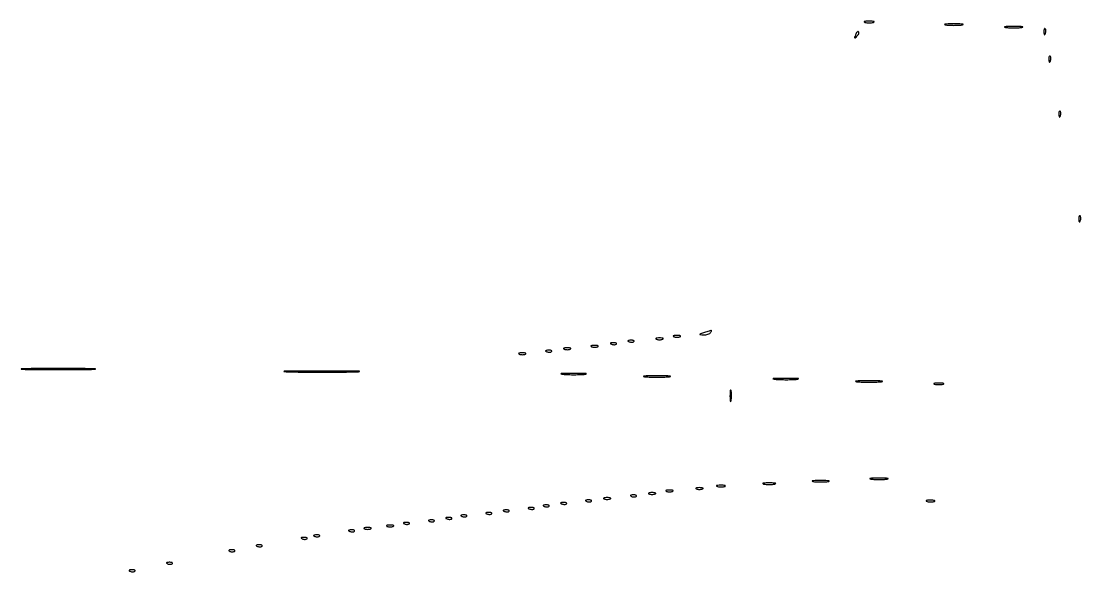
# Model space of a CAD drawing. Extents: x 23 to 201, y 13 to 268.
# Drawn here: x 165.32 to 201.25, y 203.05 to 221.72 of the extents above; entities that cross this region are included whole.
import ezdxf

# ---------------------------------------------------------------- set-up
doc = ezdxf.new("R2010")
doc.units = 0
doc.header["$MEASUREMENT"] = 0

msp = doc.modelspace()

# ---------------------------------------------------------------- linework, layer by layer
for points in [[(193.92435, 221.678283, 0.039571), (193.991799, 221.666252, 0.024357), (194.0724, 221.662324, 0.024357), (194.153001, 221.666252, 0.039571), (194.22045, 221.678283, 0.161593), (194.242373, 221.692522, 0.542911), (194.238031, 221.705608, 0.052887), (194.178318, 221.714628, 0.011065), (194.0724, 221.716973, 0.011065), (193.966482, 221.714628, 0.052887), (193.906769, 221.705608, 0.542911), (193.902427, 221.692522, 0.161593)], [(193.612539, 221.253799, 0.008399), (193.583261, 221.172844, 0.286372), (193.58767, 221.153806, 0.400052), (193.604016, 221.153409, 0.011214), (193.659898, 221.20644, 0.043285), (193.696665, 221.24986, 0.063152), (193.720229, 221.294042, 0.082976), (193.7279, 221.33223, 0.20742), (193.717661, 221.358139, 0.278911), (193.694973, 221.363725, 0.120343), (193.667246, 221.347024, 0.070189), (193.638087, 221.308586, 0.036269)], [(196.67385, 221.590801, 0.019375), (196.799038, 221.580169, 0.011494), (196.9488, 221.576726, 0.011494), (197.098562, 221.580169, 0.019375), (197.22375, 221.590801, 0.108536), (197.25896, 221.603244, 0.707215), (197.2564, 221.614899, 0.025693), (197.145881, 221.62288, 0.005179), (196.9488, 221.624922, 0.005179), (196.751719, 221.62288, 0.025693), (196.6412, 221.614899, 0.707215), (196.63864, 221.603244, 0.108536)], [(198.70425, 221.506201, 0.019375), (198.829438, 221.495569, 0.011494), (198.9792, 221.492126, 0.011494), (199.128962, 221.495569, 0.019375), (199.25415, 221.506201, 0.108536), (199.28936, 221.518644, 0.707215), (199.2868, 221.530299, 0.025693), (199.176281, 221.53828, 0.005179), (198.9792, 221.540322, 0.005179), (198.782119, 221.53828, 0.025693), (198.6716, 221.530299, 0.707215), (198.66904, 221.518644, 0.108536)], [(200.001079, 221.34885, 0.018894), (200.006074, 221.285711, 0.168741), (200.01803, 221.261028, 0.470617), (200.033448, 221.262487, 0.054073), (200.052191, 221.297738, 0.051402), (200.065392, 221.344003, 0.05415), (200.068558, 221.391172, 0.060344), (200.061861, 221.432229, 0.126455), (200.045513, 221.459888, 0.296942), (200.026997, 221.463797, 0.208169), (200.011376, 221.448354, 0.077125), (200.002009, 221.407747, 0.028489)], [(200.170279, 220.41825, 0.018894), (200.175274, 220.355111, 0.168741), (200.18723, 220.330428, 0.470617), (200.202648, 220.331887, 0.054073), (200.221391, 220.367138, 0.051402), (200.234592, 220.413403, 0.05415), (200.237758, 220.460572, 0.060344), (200.231061, 220.501629, 0.126455), (200.214713, 220.529288, 0.296942), (200.196197, 220.533197, 0.208169), (200.180576, 220.517754, 0.077125), (200.171209, 220.477147, 0.028489)], [(200.508679, 218.55705, 0.018894), (200.513674, 218.493911, 0.168741), (200.52563, 218.469228, 0.470617), (200.541048, 218.470687, 0.054073), (200.559791, 218.505938, 0.051402), (200.572992, 218.552203, 0.05415), (200.576158, 218.599372, 0.060344), (200.569461, 218.640429, 0.126455), (200.553113, 218.668088, 0.296942), (200.534597, 218.671997, 0.208169), (200.518976, 218.656554, 0.077125), (200.509609, 218.615947, 0.028489)], [(201.185479, 215.00385, 0.018894), (201.190474, 214.940711, 0.168741), (201.20243, 214.916028, 0.470617), (201.217848, 214.917487, 0.054073), (201.236591, 214.952738, 0.051402), (201.249792, 214.999003, 0.05415), (201.252958, 215.046172, 0.060344), (201.246261, 215.087229, 0.126455), (201.229913, 215.114888, 0.296942), (201.211397, 215.118797, 0.208169), (201.195776, 215.103354, 0.077125), (201.186409, 215.062747, 0.028489)], [(186.86025, 210.936371, 0.057986), (186.908473, 210.923145, 0.037979), (186.966, 210.918769, 0.037979), (187.023527, 210.923145, 0.057986), (187.07175, 210.936371, 0.174857), (187.089464, 210.952215, 0.447206), (187.084308, 210.966507, 0.078554), (187.041416, 210.976403, 0.017491), (186.966, 210.979042, 0.017491), (186.890584, 210.976403, 0.078554), (186.847692, 210.966507, 0.447206), (186.842536, 210.952215, 0.174857)], [(187.45245, 211.020971, 0.057986), (187.500673, 211.007745, 0.037979), (187.5582, 211.003369, 0.037979), (187.615727, 211.007745, 0.057986), (187.66395, 211.020971, 0.174857), (187.681664, 211.036815, 0.447206), (187.676508, 211.051107, 0.078554), (187.633616, 211.061003, 0.017491), (187.5582, 211.063642, 0.017491), (187.482784, 211.061003, 0.078554), (187.439892, 211.051107, 0.447206), (187.434736, 211.036815, 0.174857)], [(188.4888, 211.1616, 0.002407), (188.351397, 211.116865, 0.234302), (188.33719, 211.102815, 0.495213), (188.344552, 211.091796, 0.00418), (188.462657, 211.085433, 0.04303), (188.537441, 211.088467, 0.045936), (188.608925, 211.104328, 0.050744), (188.667101, 211.129722, 0.126735), (188.7003, 211.1616, 0.016824), (188.718581, 211.193534, 0.038933), (188.729547, 211.218872, 0.086507), (188.731931, 211.233831, 0.504289), (188.726443, 211.237767, -0.000447), (188.708326, 211.231941, -0.00002), (188.645851, 211.211914, -0.000034), (188.571725, 211.188162, -0.000024)], [(183.73005, 210.597971, 0.057986), (183.778273, 210.584745, 0.037979), (183.8358, 210.580369, 0.037979), (183.893327, 210.584745, 0.057986), (183.94155, 210.597971, 0.174857), (183.959264, 210.613815, 0.447206), (183.954108, 210.628107, 0.078554), (183.911216, 210.638003, 0.017491), (183.8358, 210.640642, 0.017491), (183.760384, 210.638003, 0.078554), (183.717492, 210.628107, 0.447206), (183.712336, 210.613815, 0.174857)], [(184.66065, 210.682571, 0.057986), (184.708873, 210.669345, 0.037979), (184.7664, 210.664969, 0.037979), (184.823927, 210.669345, 0.057986), (184.87215, 210.682571, 0.174857), (184.889864, 210.698415, 0.447206), (184.884708, 210.712707, 0.078554), (184.841816, 210.722603, 0.017491), (184.7664, 210.725242, 0.017491), (184.690984, 210.722603, 0.078554), (184.648092, 210.712707, 0.447206), (184.642936, 210.698415, 0.174857)], [(185.342738, 210.765409, 0.051402), (185.389003, 210.752208, 0.05415), (185.436172, 210.749042, 0.060344), (185.477229, 210.755739, 0.126455), (185.504888, 210.772088, 0.296942), (185.508797, 210.790603, 0.208169), (185.493354, 210.806224, 0.077125), (185.452747, 210.815591, 0.028489), (185.39385, 210.816521, 0.018894), (185.330711, 210.811526, 0.168741), (185.306028, 210.79957, 0.470617), (185.307487, 210.784152, 0.054073)], [(185.934937, 210.850009, 0.051402), (185.981203, 210.836808, 0.05415), (186.028372, 210.833642, 0.060344), (186.069429, 210.840339, 0.126455), (186.097088, 210.856687, 0.296942), (186.100997, 210.875203, 0.208169), (186.085554, 210.890824, 0.077125), (186.044947, 210.900191, 0.028489), (185.98605, 210.901121, 0.018894), (185.922911, 210.896126, 0.168741), (185.898228, 210.88417, 0.470617), (185.899687, 210.868752, 0.054073)], [(182.20725, 210.428771, 0.057986), (182.255473, 210.415545, 0.037979), (182.313, 210.411169, 0.037979), (182.370527, 210.415545, 0.057986), (182.41875, 210.428771, 0.174857), (182.436464, 210.444615, 0.447206), (182.431308, 210.458907, 0.078554), (182.388416, 210.468803, 0.017491), (182.313, 210.471442, 0.017491), (182.237584, 210.468803, 0.078554), (182.194692, 210.458907, 0.447206), (182.189536, 210.444615, 0.174857)], [(183.143137, 210.511609, 0.051402), (183.189403, 210.498408, 0.05415), (183.236572, 210.495242, 0.060344), (183.277629, 210.501939, 0.126455), (183.305288, 210.518287, 0.296942), (183.309197, 210.536803, 0.208169), (183.293754, 210.552424, 0.077125), (183.253147, 210.561791, 0.028489), (183.19425, 210.562721, 0.018894), (183.131111, 210.557726, 0.168741), (183.106428, 210.54577, 0.470617), (183.107887, 210.530352, 0.054073)], [(165.45645, 209.91397, 0.003693), (165.966743, 209.905776, 0.002168), (166.5774, 209.903129, 0.002168), (167.188057, 209.905776, 0.003693), (167.69835, 209.91397, 0.023959), (167.831895, 209.923515, 0.931079), (167.831463, 209.932531, 0.004886), (167.381333, 209.938685, 0.000974), (166.5774, 209.940252, 0.000974), (165.773467, 209.938685, 0.004886), (165.323337, 209.932531, 0.931079), (165.322905, 209.923515, 0.023959)], [(174.386808, 209.829323, 0.003488), (174.915036, 209.82118, 0.002119), (175.539719, 209.818555, 0.002123), (176.159423, 209.821208, 0.003747), (176.671008, 209.829405, 0.028487), (176.788643, 209.838892, 0.92312), (176.788123, 209.847918, 0.004645), (176.322224, 209.854022, 0.000962), (175.5027, 209.855569, 0.000945), (174.683947, 209.853993, 0.004925), (174.232674, 209.847825, 0.939584), (174.232327, 209.838869, 0.019665)], [(183.690303, 209.745711, 0.012009), (183.871112, 209.73586, 0.007758), (184.08078, 209.732735, 0.007799), (184.285941, 209.736062, 0.014578), (184.451703, 209.74618, 0.131812), (184.483209, 209.757761, 0.702197), (184.480171, 209.768826, 0.016184), (184.320714, 209.776179, 0.003584), (184.0473, 209.777971, 0.003413), (183.774603, 209.775941, 0.018965), (183.628355, 209.768301, 0.826233), (183.627269, 209.757436, 0.052772)], [(186.47955, 209.661216, 0.012378), (186.662498, 209.651339, 0.007295), (186.8814, 209.648145, 0.007295), (187.100302, 209.651339, 0.012378), (187.28325, 209.661216, 0.075495), (187.332617, 209.672743, 0.793398), (187.33097, 209.683594, 0.016391), (187.169541, 209.69101, 0.003282), (186.8814, 209.692902, 0.003282), (186.593259, 209.69101, 0.016391), (186.43183, 209.683594, 0.793398), (186.430183, 209.672743, 0.075495)], [(190.881303, 209.576511, 0.012009), (191.062112, 209.56666, 0.007758), (191.27178, 209.563535, 0.007799), (191.476941, 209.566862, 0.014578), (191.642703, 209.57698, 0.131812), (191.674209, 209.588561, 0.702197), (191.671171, 209.599626, 0.016184), (191.511714, 209.606979, 0.003584), (191.2383, 209.608771, 0.003413), (190.965603, 209.606741, 0.018965), (190.819355, 209.599101, 0.826233), (190.818269, 209.588236, 0.052772)], [(193.67055, 209.492016, 0.012378), (193.853498, 209.482139, 0.007295), (194.0724, 209.478945, 0.007295), (194.291302, 209.482139, 0.012378), (194.47425, 209.492016, 0.075495), (194.523617, 209.503543, 0.793398), (194.52197, 209.514394, 0.016391), (194.360541, 209.52181, 0.003282), (194.0724, 209.523702, 0.003282), (193.784259, 209.52181, 0.016391), (193.62283, 209.514394, 0.793398), (193.621183, 209.503543, 0.075495)], [(189.356135, 209.0043, 0.008901), (189.358897, 208.883415, 0.053901), (189.368148, 208.82151, 0.67161), (189.380772, 208.819835, 0.082665), (189.394634, 208.857236, 0.028254), (189.405916, 208.941251, 0.020511), (189.40931, 209.035568, 0.020826), (189.405101, 209.125635, 0.041951), (189.392927, 209.195636, 0.285845), (189.379112, 209.208712, 0.417468), (189.366238, 209.200095, 0.038992), (189.357902, 209.125991, 0.009782)], [(196.29315, 209.411283, 0.039571), (196.360599, 209.399252, 0.024357), (196.4412, 209.395324, 0.024357), (196.521801, 209.399252, 0.039571), (196.58925, 209.411283, 0.161593), (196.611173, 209.425522, 0.542911), (196.606831, 209.438608, 0.052887), (196.547118, 209.447628, 0.011065), (196.4412, 209.449973, 0.011065), (196.335282, 209.447628, 0.052887), (196.275569, 209.438608, 0.542911), (196.271227, 209.425522, 0.161593)], [(188.93456, 205.942373, 0.037336), (188.999499, 205.930537, 0.029507), (189.070849, 205.927206, 0.030339), (189.137774, 205.932101, 0.06278), (189.18836, 205.945508, 0.31318), (189.198256, 205.960635, 0.333666), (189.187355, 205.974344, 0.052471), (189.130078, 205.983005, 0.014395), (189.0387, 205.984507, 0.012823), (188.94833, 205.981072, 0.080377), (188.903416, 205.970837, 0.597527), (188.901932, 205.957291, 0.087174)], [(190.49805, 206.025895, 0.029693), (190.58474, 206.014481, 0.017887), (190.6884, 206.010771, 0.017887), (190.79206, 206.014481, 0.029693), (190.87875, 206.025895, 0.142433), (190.904978, 206.039325, 0.611425), (190.901354, 206.051788, 0.039503), (190.824732, 206.060353, 0.008087), (190.6884, 206.062558, 0.008087), (190.552068, 206.060353, 0.039503), (190.475446, 206.051788, 0.611425), (190.471822, 206.039325, 0.142433)], [(192.191565, 206.108888, 0.018638), (192.31427, 206.098318, 0.01259), (192.454714, 206.09502, 0.012695), (192.590839, 206.098708, 0.024559), (192.699165, 206.109751, 0.212532), (192.718815, 206.122333, 0.556092), (192.713297, 206.134285, 0.025342), (192.60508, 206.142147, 0.005888), (192.4227, 206.143985, 0.005499), (192.241043, 206.141678, 0.031761), (192.145419, 206.133319, 0.756877), (192.143957, 206.121617, 0.069146)], [(194.13585, 206.193601, 0.019375), (194.261038, 206.182969, 0.011494), (194.4108, 206.179526, 0.011494), (194.560562, 206.182969, 0.019375), (194.68575, 206.193601, 0.108536), (194.72096, 206.206044, 0.707215), (194.7184, 206.217699, 0.025693), (194.607881, 206.22568, 0.005179), (194.4108, 206.227722, 0.005179), (194.213719, 206.22568, 0.025693), (194.1032, 206.217699, 0.707215), (194.10064, 206.206044, 0.108536)], [(185.08365, 205.521971, 0.057986), (185.131873, 205.508745, 0.037979), (185.1894, 205.504369, 0.037979), (185.246927, 205.508745, 0.057986), (185.29515, 205.521971, 0.174857), (185.312864, 205.537815, 0.447206), (185.307708, 205.552107, 0.078554), (185.264816, 205.562003, 0.017491), (185.1894, 205.564642, 0.017491), (185.113984, 205.562003, 0.078554), (185.071092, 205.552107, 0.447206), (185.065936, 205.537815, 0.174857)], [(186.019537, 205.604809, 0.051402), (186.065803, 205.591608, 0.05415), (186.112972, 205.588442, 0.060344), (186.154029, 205.595139, 0.126455), (186.181688, 205.611487, 0.296942), (186.185597, 205.630003, 0.208169), (186.170154, 205.645624, 0.077125), (186.129547, 205.654991, 0.028489), (186.07065, 205.655921, 0.018894), (186.007511, 205.650926, 0.168741), (185.982828, 205.63897, 0.470617), (185.984287, 205.623552, 0.054073)], [(186.60645, 205.691171, 0.057986), (186.654673, 205.677945, 0.037979), (186.7122, 205.673569, 0.037979), (186.769727, 205.677945, 0.057986), (186.81795, 205.691171, 0.174857), (186.835664, 205.707015, 0.447206), (186.830508, 205.721307, 0.078554), (186.787616, 205.731203, 0.017491), (186.7122, 205.733842, 0.017491), (186.636784, 205.731203, 0.078554), (186.593892, 205.721307, 0.447206), (186.588736, 205.707015, 0.174857)], [(187.19865, 205.775771, 0.057986), (187.246873, 205.762545, 0.037979), (187.3044, 205.758169, 0.037979), (187.361927, 205.762545, 0.057986), (187.41015, 205.775771, 0.174857), (187.427864, 205.791615, 0.447206), (187.422708, 205.805907, 0.078554), (187.379816, 205.815803, 0.017491), (187.3044, 205.818442, 0.017491), (187.228984, 205.815803, 0.078554), (187.186092, 205.805907, 0.447206), (187.180936, 205.791615, 0.174857)], [(188.21385, 205.860371, 0.057986), (188.262073, 205.847145, 0.037979), (188.3196, 205.842769, 0.037979), (188.377127, 205.847145, 0.057986), (188.42535, 205.860371, 0.174857), (188.443064, 205.876215, 0.447206), (188.437908, 205.890507, 0.078554), (188.395016, 205.900403, 0.017491), (188.3196, 205.903042, 0.017491), (188.244184, 205.900403, 0.078554), (188.201292, 205.890507, 0.447206), (188.196136, 205.876215, 0.174857)], [(182.550937, 205.181809, 0.051402), (182.597203, 205.168608, 0.05415), (182.644372, 205.165442, 0.060344), (182.685429, 205.172139, 0.126455), (182.713088, 205.188488, 0.296942), (182.716997, 205.207003, 0.208169), (182.701554, 205.222624, 0.077125), (182.660947, 205.231991, 0.028489), (182.60205, 205.232921, 0.018894), (182.538911, 205.227926, 0.168741), (182.514228, 205.21597, 0.470617), (182.515687, 205.200552, 0.054073)], [(183.058538, 205.266409, 0.051402), (183.104803, 205.253208, 0.05415), (183.151972, 205.250042, 0.060344), (183.193029, 205.256739, 0.126455), (183.220688, 205.273088, 0.296942), (183.224597, 205.291603, 0.208169), (183.209154, 205.307224, 0.077125), (183.168547, 205.316591, 0.028489), (183.10965, 205.317521, 0.018894), (183.046511, 205.312526, 0.168741), (183.021828, 205.30057, 0.470617), (183.023287, 205.285152, 0.054073)], [(183.650737, 205.351009, 0.051402), (183.697003, 205.337808, 0.05415), (183.744172, 205.334642, 0.060344), (183.785229, 205.341339, 0.126455), (183.812888, 205.357688, 0.296942), (183.816797, 205.376203, 0.208169), (183.801354, 205.391824, 0.077125), (183.760747, 205.401191, 0.028489), (183.70185, 205.402121, 0.018894), (183.638711, 205.397126, 0.168741), (183.614028, 205.38517, 0.470617), (183.615487, 205.369752, 0.054073)], [(184.496737, 205.435609, 0.051402), (184.543003, 205.422408, 0.05415), (184.590172, 205.419242, 0.060344), (184.631229, 205.425939, 0.126455), (184.658888, 205.442287, 0.296942), (184.662797, 205.460803, 0.208169), (184.647354, 205.476424, 0.077125), (184.606747, 205.485791, 0.028489), (184.54785, 205.486721, 0.018894), (184.484711, 205.481726, 0.168741), (184.460028, 205.46977, 0.470617), (184.461487, 205.454352, 0.054073)], [(196.04096, 205.434773, 0.037336), (196.105899, 205.422937, 0.029507), (196.177249, 205.419606, 0.030339), (196.244174, 205.424501, 0.06278), (196.29476, 205.437908, 0.31318), (196.304656, 205.453035, 0.333666), (196.293755, 205.466744, 0.052471), (196.236478, 205.475405, 0.014395), (196.1451, 205.476907, 0.012823), (196.05473, 205.473472, 0.080377), (196.009816, 205.463237, 0.597527), (196.008332, 205.449691, 0.087174)], [(179.759137, 204.843409, 0.051402), (179.805403, 204.830208, 0.05415), (179.852572, 204.827042, 0.060344), (179.893629, 204.833739, 0.126455), (179.921288, 204.850088, 0.296942), (179.925197, 204.868603, 0.208169), (179.909754, 204.884224, 0.077125), (179.869147, 204.893591, 0.028489), (179.81025, 204.894521, 0.018894), (179.747111, 204.889526, 0.168741), (179.722428, 204.87757, 0.470617), (179.723887, 204.862152, 0.054073)], [(180.266737, 204.928009, 0.051402), (180.313003, 204.914808, 0.05415), (180.360172, 204.911642, 0.060344), (180.401229, 204.918339, 0.126455), (180.428888, 204.934688, 0.296942), (180.432797, 204.953203, 0.208169), (180.417354, 204.968824, 0.077125), (180.376747, 204.978191, 0.028489), (180.31785, 204.979121, 0.018894), (180.254711, 204.974126, 0.168741), (180.230028, 204.96217, 0.470617), (180.231487, 204.946752, 0.054073)], [(181.112737, 205.012609, 0.051402), (181.159003, 204.999408, 0.05415), (181.206172, 204.996242, 0.060344), (181.247229, 205.002939, 0.126455), (181.274888, 205.019287, 0.296942), (181.278797, 205.037803, 0.208169), (181.263354, 205.053424, 0.077125), (181.222747, 205.062791, 0.028489), (181.16385, 205.063721, 0.018894), (181.100711, 205.058726, 0.168741), (181.076028, 205.04677, 0.470617), (181.077487, 205.031352, 0.054073)], [(181.704938, 205.097209, 0.051402), (181.751203, 205.084008, 0.05415), (181.798372, 205.080842, 0.060344), (181.839429, 205.087539, 0.126455), (181.867088, 205.103887, 0.296942), (181.870997, 205.122403, 0.208169), (181.855554, 205.138024, 0.077125), (181.814947, 205.147391, 0.028489), (181.75605, 205.148321, 0.018894), (181.692911, 205.143326, 0.168741), (181.668228, 205.13137, 0.470617), (181.669687, 205.115952, 0.054073)], [(176.459737, 204.420409, 0.051402), (176.506003, 204.407208, 0.05415), (176.553172, 204.404042, 0.060344), (176.594229, 204.410739, 0.126455), (176.621888, 204.427088, 0.296942), (176.625797, 204.445603, 0.208169), (176.610354, 204.461224, 0.077125), (176.569747, 204.470591, 0.028489), (176.51085, 204.471521, 0.018894), (176.447711, 204.466526, 0.168741), (176.423028, 204.45457, 0.470617), (176.424487, 204.439152, 0.054073)], [(176.96205, 204.506771, 0.057986), (177.010273, 204.493545, 0.037979), (177.0678, 204.489169, 0.037979), (177.125327, 204.493545, 0.057986), (177.17355, 204.506771, 0.174857), (177.191264, 204.522615, 0.447206), (177.186108, 204.536907, 0.078554), (177.143216, 204.546803, 0.017491), (177.0678, 204.549442, 0.017491), (176.992384, 204.546803, 0.078554), (176.949492, 204.536907, 0.447206), (176.944336, 204.522615, 0.174857)], [(177.72345, 204.591371, 0.057986), (177.771673, 204.578145, 0.037979), (177.8292, 204.573769, 0.037979), (177.886727, 204.578145, 0.057986), (177.93495, 204.591371, 0.174857), (177.952664, 204.607215, 0.447206), (177.947508, 204.621507, 0.078554), (177.904616, 204.631403, 0.017491), (177.8292, 204.634042, 0.017491), (177.753784, 204.631403, 0.078554), (177.710892, 204.621507, 0.447206), (177.705736, 204.607215, 0.174857)], [(178.320937, 204.674209, 0.051402), (178.367203, 204.661008, 0.05415), (178.414372, 204.657842, 0.060344), (178.455429, 204.664539, 0.126455), (178.483088, 204.680887, 0.296942), (178.486997, 204.699403, 0.208169), (178.471554, 204.715024, 0.077125), (178.430947, 204.724391, 0.028489), (178.37205, 204.725321, 0.018894), (178.308911, 204.720326, 0.168741), (178.284228, 204.70837, 0.470617), (178.285687, 204.692952, 0.054073)], [(179.166937, 204.758809, 0.051402), (179.213203, 204.745608, 0.05415), (179.260372, 204.742442, 0.060344), (179.301429, 204.749139, 0.126455), (179.329088, 204.765488, 0.296942), (179.332997, 204.784003, 0.208169), (179.317554, 204.799624, 0.077125), (179.276947, 204.808991, 0.028489), (179.21805, 204.809921, 0.018894), (179.154911, 204.804926, 0.168741), (179.130228, 204.79297, 0.470617), (179.131687, 204.777552, 0.054073)], [(174.852337, 204.166609, 0.051402), (174.898603, 204.153408, 0.05415), (174.945772, 204.150242, 0.060344), (174.986829, 204.156939, 0.126455), (175.014488, 204.173287, 0.296942), (175.018397, 204.191803, 0.208169), (175.002954, 204.207424, 0.077125), (174.962347, 204.216791, 0.028489), (174.90345, 204.217721, 0.018894), (174.840311, 204.212726, 0.168741), (174.815628, 204.20077, 0.470617), (174.817087, 204.185352, 0.054073)], [(175.275337, 204.251209, 0.051402), (175.321603, 204.238008, 0.05415), (175.368772, 204.234842, 0.060344), (175.409829, 204.241539, 0.126455), (175.437488, 204.257887, 0.296942), (175.441397, 204.276403, 0.208169), (175.425954, 204.292024, 0.077125), (175.385347, 204.301391, 0.028489), (175.32645, 204.302321, 0.018894), (175.263311, 204.297326, 0.168741), (175.238628, 204.28537, 0.470617), (175.240087, 204.269952, 0.054073)], [(172.398937, 203.743609, 0.051402), (172.445203, 203.730408, 0.05415), (172.492372, 203.727242, 0.060344), (172.533429, 203.733939, 0.126455), (172.561087, 203.750287, 0.296942), (172.564997, 203.768803, 0.208169), (172.549554, 203.784424, 0.077125), (172.508947, 203.793791, 0.028489), (172.45005, 203.794721, 0.018894), (172.386911, 203.789726, 0.168741), (172.362228, 203.77777, 0.470617), (172.363687, 203.762352, 0.054073)], [(173.329537, 203.912809, 0.051402), (173.375803, 203.899608, 0.05415), (173.422972, 203.896442, 0.060344), (173.464029, 203.903139, 0.126455), (173.491688, 203.919488, 0.296942), (173.495597, 203.938003, 0.208169), (173.480154, 203.953624, 0.077125), (173.439547, 203.962991, 0.028489), (173.38065, 203.963921, 0.018894), (173.317511, 203.958926, 0.168741), (173.292828, 203.94697, 0.470617), (173.294287, 203.931552, 0.054073)], [(169.014938, 203.066809, 0.051402), (169.061203, 203.053608, 0.05415), (169.108372, 203.050442, 0.060344), (169.149429, 203.057139, 0.126455), (169.177087, 203.073488, 0.296942), (169.180997, 203.092003, 0.208169), (169.165554, 203.107624, 0.077125), (169.124947, 203.116991, 0.028489), (169.06605, 203.117921, 0.018894), (169.002911, 203.112926, 0.168741), (168.978228, 203.10097, 0.470617), (168.979687, 203.085552, 0.054073)], [(170.283937, 203.320609, 0.051402), (170.330203, 203.307408, 0.05415), (170.377372, 203.304242, 0.060344), (170.418429, 203.310939, 0.126455), (170.446087, 203.327287, 0.296942), (170.449997, 203.345803, 0.208169), (170.434554, 203.361424, 0.077125), (170.393947, 203.370791, 0.028489), (170.33505, 203.371721, 0.018894), (170.271911, 203.366726, 0.168741), (170.247228, 203.35477, 0.470617), (170.248687, 203.339352, 0.054073)]]:
    msp.add_lwpolyline(points, format="xyb", close=True)

doc.saveas('drawing.dxf')
